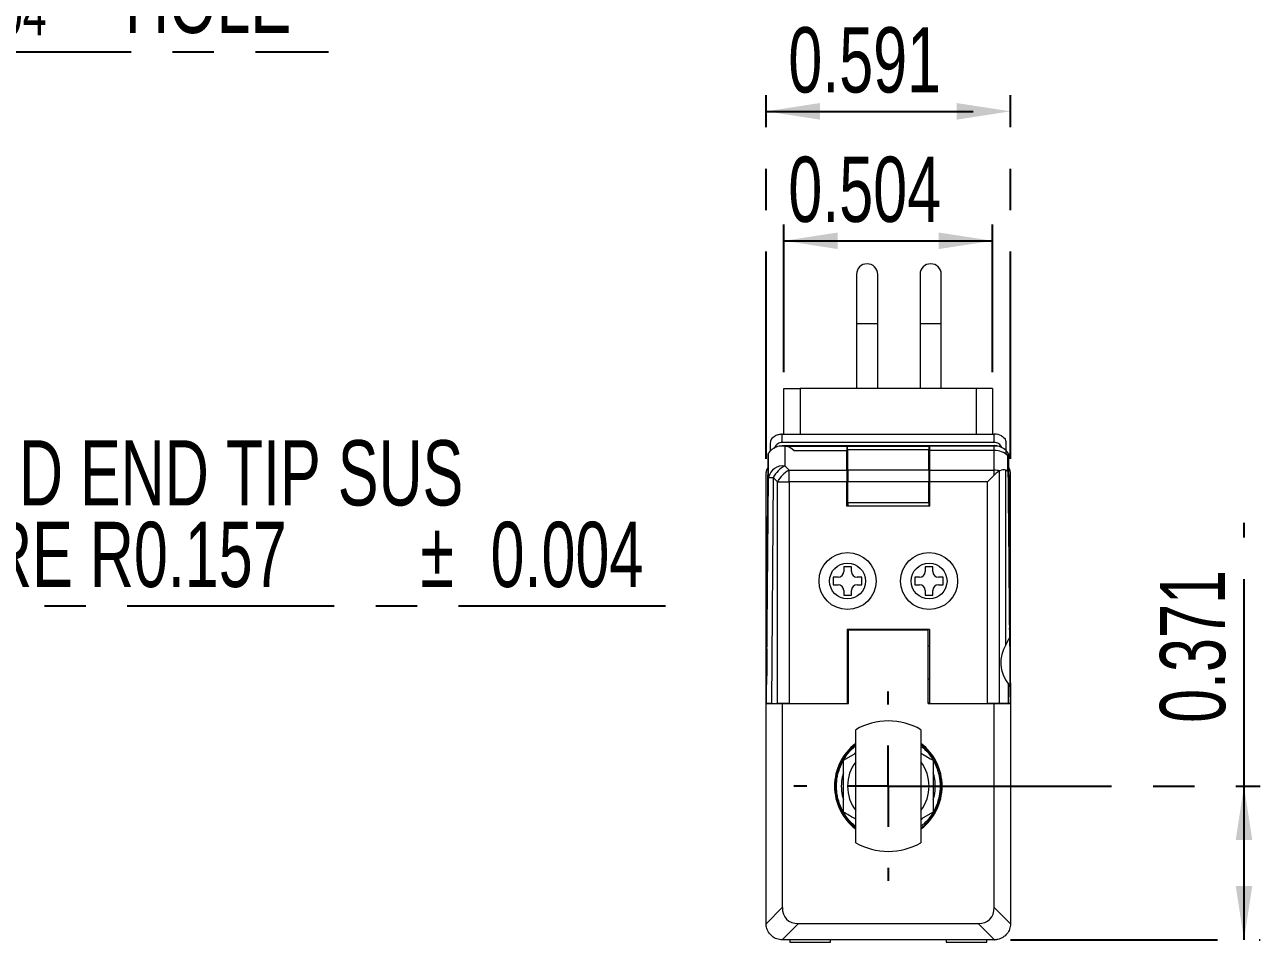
# Model space of a CAD drawing. Header units: inches. Extents: x 0.2 to 16.3, y 0.2 to 11.5.
# Drawn here: x 9.137 to 12.121, y 6.731 to 8.946 of the extents above; entities that cross this region are included whole.
import ezdxf

# ---------------------------------------------------------------- set-up
doc = ezdxf.new("R2010")
doc.units = ezdxf.units.IN
doc.header["$MEASUREMENT"] = 0
doc.linetypes.add('CENTERX2', pattern=[0.8, 0.5, -0.1, 0.1, -0.1])
doc.layers.add('CENTER_LINE', color=7, linetype='CENTERX2')
doc.styles.add('SLDTEXTSTYLE0', font='TXT', dxfattribs={"width": 0.7})
doc.dimstyles.new('SLDDIMSTYLE3', dxfattribs={"dimtxt": 0.15748, "dimasz": 0.13, "dimexe": 0, "dimexo": 0.0625, "dimgap": 0.03937, "dimtad": 1, "dimdec": 3, "dimrnd": 1e-09, "dimdsep": 46, "dimtxsty": 'SLDTEXTSTYLE0', "dimsah": 1, "dimcen": 0.09, "dimadec": 0, "dimazin": 2, "dimtfac": 1, "dimtdec": 3, "dimtofl": 0, "dimtmove": 0, "dimatfit": 3, "dimfxl": 1, "dimfrac": 2, "dimtolj": 1, "dimtzin": 12, "dimarcsym": 0})
doc.dimstyles.new('SLDDIMSTYLE5', dxfattribs={"dimtxt": 0.15748, "dimasz": 0.13, "dimexe": 0, "dimexo": 0.0625, "dimgap": 0.03937, "dimtad": 0, "dimtih": 1, "dimtoh": 1, "dimdec": 3, "dimrnd": 1e-09, "dimdsep": 46, "dimtxsty": 'SLDTEXTSTYLE0', "dimsah": 1, "dimcen": 0, "dimadec": 0, "dimazin": 2, "dimtol": 1, "dimtp": 0.004, "dimtm": 0.004, "dimtfac": 1, "dimtdec": 3, "dimtmove": 0, "dimatfit": 3, "dimfxl": 1, "dimfrac": 2, "dimtolj": 1, "dimarcsym": 0})
doc.dimstyles.new('SLDDIMSTYLE9', dxfattribs={"dimtxt": 0.15748, "dimasz": 0.13, "dimexe": 0, "dimexo": 0.0625, "dimgap": 0.03937, "dimtad": 0, "dimtih": 1, "dimtoh": 1, "dimdec": 3, "dimrnd": 1e-09, "dimzin": 12, "dimdsep": 46, "dimtxsty": 'SLDTEXTSTYLE0', "dimsah": 1, "dimcen": 0, "dimadec": 0, "dimazin": 3, "dimtfac": 1, "dimtdec": 3, "dimtofl": 0, "dimtmove": 0, "dimatfit": 3, "dimfxl": 1, "dimfrac": 2, "dimtolj": 1, "dimtzin": 12, "dimarcsym": 0})

# ---------------------------------------------------------------- blocks, each defined once
blk = doc.blocks.new('_D_12')
at = {"layer": 'CENTER_LINE'}
for p, q in [((7.4284, 7.1648), (8.0939, 8.8807)), ((8.0939, 8.8807), (9.8705, 8.8807)), ((7.3843, 7.051), (7.4284, 7.1648)), ((7.3843, 7.051), (7.2939, 6.8179))]:
    blk.add_line(p, q, dxfattribs=at)
for points in [[(7.4284, 7.1648), (7.4941, 7.2787), (7.4568, 7.2932)], [(7.3843, 7.051), (7.3186, 6.937), (7.3559, 6.9225)]]:
    blk.add_solid(points, dxfattribs=at)
at = {"layer": 'CENTER_LINE', "attachment_point": 1, "style": 'SLDTEXTSTYLE0'}
for s, insert, char_height in [('%%c', (8.1564, 9.0837), 0.15748), ('0.122', (8.3308, 9.0837), 0.15748), ('HOLE', (9.3789, 9.0837), 0.15748), ('±0.004', (8.8747, 9.0306), 0.11024)]:
    blk.add_mtext(s, dxfattribs=dict(at, insert=insert, char_height=char_height))
blk = doc.blocks.new('_D_13')
at = {"layer": 'CENTER_LINE'}
for p, q in [((10.9703, 8.1072), (10.9703, 8.464)), ((11.4742, 8.1072), (11.4742, 8.464)), ((10.9703, 8.4246), (11.4742, 8.4246))]:
    blk.add_line(p, q, dxfattribs=at)
for points in [[(10.9703, 8.4246), (11.1003, 8.4046), (11.1003, 8.4446)], [(11.4742, 8.4246), (11.3442, 8.4446), (11.3442, 8.4046)]]:
    blk.add_solid(points, dxfattribs=at)
at = {"layer": 'CENTER_LINE', "insert": (10.9808, 8.6276), "char_height": 0.15748, "attachment_point": 1, "style": 'SLDTEXTSTYLE0'}
blk.add_mtext('0.504', dxfattribs=at)
blk = doc.blocks.new('_D_14')
at = {"layer": 'CENTER_LINE'}
for p, q in [((10.927, 7.8985), (10.927, 8.7765)), ((11.5175, 7.8985), (11.5175, 8.7765)), ((10.927, 8.7371), (11.5175, 8.7371))]:
    blk.add_line(p, q, dxfattribs=at)
for points in [[(10.927, 8.7371), (11.057, 8.7171), (11.057, 8.7571)], [(11.5175, 8.7371), (11.3875, 8.7571), (11.3875, 8.7171)]]:
    blk.add_solid(points, dxfattribs=at)
at = {"layer": 'CENTER_LINE', "insert": (10.9808, 8.9401), "char_height": 0.15748, "attachment_point": 1, "style": 'SLDTEXTSTYLE0'}
blk.add_mtext('0.591', dxfattribs=at)
blk = doc.blocks.new('_D_15')
at = {"layer": 'CENTER_LINE'}
for p, q in [((12.0812, 7.1079), (12.0812, 7.7437)), ((11.2616, 7.1079), (12.1205, 7.1079)), ((12.0812, 6.737), (12.0812, 7.1079)), ((11.5175, 6.737), (12.1205, 6.737))]:
    blk.add_line(p, q, dxfattribs=at)
for points in [[(12.0812, 7.1079), (12.0612, 6.9779), (12.1012, 6.9779)], [(12.0812, 6.737), (12.1012, 6.867), (12.0612, 6.867)]]:
    blk.add_solid(points, dxfattribs=at)
at = {"layer": 'CENTER_LINE', "insert": (11.8782, 7.2607), "char_height": 0.15748, "attachment_point": 1, "rotation": 90, "style": 'SLDTEXTSTYLE0'}
blk.add_mtext('0.371', dxfattribs=at)
blk = doc.blocks.new('SW_CENTERMARKSYMBOL_2')
at = {"layer": 'CENTER_LINE', "color": 0}
for p, q in [((0, 0.1969), (0, 0.2283)), ((0, 0), (0, 0.0984)), ((-0.1969, 0), (-0.2283, 0)), ((0, 0), (-0.0984, 0)), ((0, 0), (0, -0.0984)), ((0, 0), (0.0984, 0)), ((0.1969, 0), (0.2283, 0)), ((0, -0.1969), (0, -0.2283))]:
    blk.add_line(p, q, dxfattribs=at)
blk = doc.blocks.new('_D_27')
at = {"layer": 'CENTER_LINE'}
for p, q in [((8.5085, 7.26), (8.5844, 7.5432)), ((8.5844, 7.5432), (10.7467, 7.5432)), ((8.4677, 7.1079), (8.5085, 7.26))]:
    blk.add_line(p, q, dxfattribs=at)
blk.add_solid([(8.5085, 7.26), (8.5614, 7.3804), (8.5228, 7.3907)], dxfattribs=at)
at = {"layer": 'CENTER_LINE', "char_height": 0.15748, "attachment_point": 1, "style": 'SLDTEXTSTYLE0'}
for s, insert in [('ROD END TIP SUS', (8.9018, 7.9431)), ('SPHERE R0.157', (8.6469, 7.7462)), ('0.004', (10.2618, 7.7462)), ('%%p', (10.0926, 7.7462))]:
    blk.add_mtext(s, dxfattribs=dict(at, insert=insert))

msp = doc.modelspace()

# ---------------------------------------------------------------- linework, layer by layer
at = {"color": 7, "linetype": 'Continuous', "lineweight": 18}
for p, q in [((11.1455, 8.3434), (11.1455, 8.2253)), ((11.1967, 8.2253), (11.1967, 8.3434)), ((11.299, 8.3434), (11.299, 8.2253)), ((11.3502, 8.2253), (11.3502, 8.3434)), ((11.1455, 8.2253), (11.1455, 8.0678)), ((11.1967, 8.0678), (11.1967, 8.2253)), ((11.299, 8.2253), (11.299, 8.0678)), ((11.3502, 8.0678), (11.3502, 8.2253)), ((10.9703, 7.9576), (10.9703, 8.0678)), ((11.4349, 8.0678), (11.0097, 8.0678)), ((11.4742, 8.0678), (11.4742, 7.9576)), ((10.9663, 7.9379), (10.9663, 7.9576)), ((10.9663, 7.9576), (11.4782, 7.9576)), ((11.4782, 7.9379), (10.9663, 7.9379)), ((11.4782, 7.9379), (11.4782, 7.9576)), ((10.927, 7.3079), (10.9322, 7.9103)), ((10.933, 7.8534), (10.933, 7.9116)), ((10.9458, 7.9239), (10.9479, 7.9254)), ((10.9663, 7.93), (11.4782, 7.93)), ((10.9663, 7.93), (11.1219, 7.93)), ((10.9724, 7.9295), (10.9724, 7.8809)), ((10.975, 7.929), (11.1219, 7.929)), ((11.1219, 7.9175), (10.9951, 7.9175)), ((11.1219, 7.929), (11.1219, 7.93)), ((11.1219, 7.929), (11.1219, 7.9175)), ((11.1219, 7.8707), (11.1219, 7.9175)), ((11.1238, 7.9081), (11.1219, 7.9081)), ((11.1247, 7.93), (11.1238, 7.9283)), ((11.1238, 7.9064), (11.1238, 7.9283)), ((11.1238, 7.9283), (11.124, 7.928)), ((11.3205, 7.928), (11.124, 7.928)), ((11.1246, 7.8707), (11.1242, 7.9199)), ((11.3204, 7.9199), (11.1242, 7.9199)), ((11.1247, 7.93), (11.3198, 7.93)), ((11.3198, 7.93), (11.3207, 7.9283)), ((11.3199, 7.8707), (11.3204, 7.9199)), ((11.3207, 7.9283), (11.3205, 7.928)), ((11.3207, 7.9283), (11.3207, 7.9064)), ((11.3207, 7.9081), (11.3226, 7.9081)), ((11.3226, 7.93), (11.4782, 7.93)), ((11.3226, 7.929), (11.3226, 7.93)), ((11.4782, 7.929), (11.3226, 7.929)), ((11.3226, 7.9185), (11.3226, 7.929)), ((11.4782, 7.9185), (11.3226, 7.9185)), ((11.3226, 7.8707), (11.3226, 7.9185)), ((11.4782, 7.9185), (11.4782, 7.929)), ((11.4782, 7.8707), (11.4782, 7.9185)), ((11.507, 7.9084), (11.5069, 7.9175)), ((11.5123, 7.9103), (11.5175, 7.3079)), ((10.9724, 7.8809), (10.9827, 7.8707)), ((11.1238, 7.9064), (11.1219, 7.9064)), ((11.1238, 7.8352), (11.1238, 7.9064)), ((11.3207, 7.8352), (11.3207, 7.9064)), ((11.3207, 7.9064), (11.3226, 7.9064)), ((11.5112, 7.868), (11.5112, 7.9057)), ((10.927, 7.3079), (10.927, 7.8591)), ((10.9282, 7.3079), (10.933, 7.8534)), ((10.9446, 7.8531), (10.9398, 7.3079)), ((10.9548, 7.8428), (10.9446, 7.8531)), ((10.9827, 7.8428), (10.9827, 7.8707)), ((10.9827, 7.8707), (11.1219, 7.8707)), ((11.1219, 7.8707), (11.1219, 7.8428)), ((11.3199, 7.8707), (11.1246, 7.8707)), ((11.3226, 7.8707), (11.4782, 7.8707)), ((11.3226, 7.8428), (11.3226, 7.8707)), ((11.4619, 7.8428), (11.4782, 7.8591)), ((11.4782, 7.8591), (11.4782, 7.8707)), ((11.4897, 7.8682), (11.4897, 7.3079)), ((11.506, 7.4494), (11.506, 7.8707)), ((11.5175, 7.3079), (11.5175, 7.8591)), ((10.9548, 7.8428), (10.9827, 7.8428)), ((10.9548, 7.3079), (10.9548, 7.8428)), ((11.1219, 7.8428), (10.9827, 7.8428)), ((10.9827, 7.8428), (10.9827, 7.3079)), ((11.1219, 7.7843), (11.1219, 7.8428)), ((11.1238, 7.8352), (11.1219, 7.8352)), ((11.124, 7.8119), (11.1238, 7.8352)), ((11.3198, 7.8428), (11.1247, 7.8428)), ((11.1247, 7.7922), (11.1247, 7.8428)), ((11.3198, 7.7922), (11.3198, 7.8428)), ((11.3205, 7.8119), (11.3207, 7.8352)), ((11.3207, 7.8352), (11.3226, 7.8352)), ((11.4619, 7.8428), (11.3226, 7.8428)), ((11.3226, 7.7843), (11.3226, 7.8428)), ((11.4619, 7.3079), (11.4619, 7.8428)), ((11.1242, 7.8119), (11.1219, 7.8119)), ((11.1242, 7.7922), (11.1219, 7.7922)), ((11.124, 7.7922), (11.124, 7.7843)), ((11.1242, 7.7922), (11.1242, 7.8119)), ((11.1243, 7.7922), (11.1243, 7.7843)), ((11.1247, 7.7922), (11.1243, 7.7922)), ((11.3198, 7.7922), (11.1247, 7.7922)), ((11.3198, 7.7922), (11.3202, 7.7922)), ((11.3202, 7.7922), (11.3202, 7.7843)), ((11.3203, 7.7922), (11.3203, 7.8119)), ((11.3203, 7.8119), (11.3226, 7.8119)), ((11.3203, 7.7922), (11.3226, 7.7922)), ((11.3205, 7.7922), (11.3205, 7.7843)), ((11.3226, 7.7843), (11.1219, 7.7843)), ((11.1009, 7.6124), (11.0894, 7.6124)), ((11.0894, 7.6124), (11.0894, 7.594)), ((11.1146, 7.6377), (11.1146, 7.6262)), ((11.133, 7.6377), (11.1146, 7.6377)), ((11.133, 7.6262), (11.133, 7.6377)), ((11.1583, 7.6124), (11.1468, 7.6124)), ((11.1583, 7.594), (11.1583, 7.6124)), ((11.2862, 7.6124), (11.2862, 7.594)), ((11.2977, 7.6124), (11.2862, 7.6124)), ((11.3115, 7.6377), (11.3115, 7.6262)), ((11.3299, 7.6377), (11.3115, 7.6377)), ((11.3299, 7.6262), (11.3299, 7.6377)), ((11.3551, 7.6124), (11.3436, 7.6124)), ((11.3551, 7.594), (11.3551, 7.6124)), ((11.0894, 7.594), (11.1009, 7.594)), ((11.1146, 7.5803), (11.1146, 7.5688)), ((11.133, 7.5688), (11.133, 7.5803)), ((11.1468, 7.594), (11.1583, 7.594)), ((11.2862, 7.594), (11.2977, 7.594)), ((11.3115, 7.5803), (11.3115, 7.5688)), ((11.3299, 7.5688), (11.3299, 7.5803)), ((11.3436, 7.594), (11.3551, 7.594)), ((11.1146, 7.5688), (11.133, 7.5688)), ((11.3115, 7.5688), (11.3299, 7.5688)), ((11.3217, 7.4861), (11.1228, 7.4861)), ((11.1228, 7.4861), (11.1228, 7.3079)), ((11.1258, 7.3079), (11.1258, 7.485)), ((11.1258, 7.485), (11.3187, 7.485)), ((11.1811, 7.4861), (11.18, 7.485)), ((11.2255, 7.485), (11.2244, 7.4861)), ((11.3187, 7.3079), (11.3187, 7.485)), ((11.3217, 7.4861), (11.3217, 7.3079)), ((11.1258, 7.4457), (11.1228, 7.4457)), ((11.3217, 7.4457), (11.3187, 7.4457)), ((11.1228, 7.367), (11.1258, 7.367)), ((11.3187, 7.367), (11.3217, 7.367)), ((11.5127, 7.3079), (11.5123, 7.3544)), ((11.5159, 7.3455), (11.5162, 7.3079)), ((11.1258, 7.3249), (11.1228, 7.3265)), ((10.927, 6.7764), (10.927, 7.3079)), ((10.927, 7.3079), (10.9663, 7.3079)), ((10.9282, 7.3079), (10.927, 7.3079)), ((10.9272, 7.3079), (10.9272, 7.3079)), ((10.9277, 7.3079), (10.9277, 7.3079)), ((10.9398, 7.3079), (10.9282, 7.3079)), ((10.9394, 7.3079), (10.9394, 7.3079)), ((10.9398, 7.3079), (10.9548, 7.3079)), ((10.9545, 7.3079), (10.9545, 7.3079)), ((10.9827, 7.3079), (10.9548, 7.3079)), ((10.9565, 7.3079), (10.9565, 7.3079)), ((10.9663, 7.3079), (10.9663, 6.8153)), ((10.9663, 7.3079), (11.1258, 7.3079)), ((10.9827, 7.3079), (11.1228, 7.3079)), ((10.988, 7.3079), (10.988, 7.3079)), ((11.3217, 7.3092), (11.3176, 7.3079)), ((11.3187, 7.3079), (11.4782, 7.3079)), ((11.3217, 7.3079), (11.4619, 7.3079)), ((11.4897, 7.3079), (11.4619, 7.3079)), ((11.4782, 6.8153), (11.4782, 7.3079)), ((11.4782, 7.3079), (11.5175, 7.3079)), ((11.4821, 7.3079), (11.4821, 7.3079)), ((11.5127, 7.3079), (11.4897, 7.3079)), ((11.5018, 7.3079), (11.5018, 7.3079)), ((11.5051, 7.3079), (11.5051, 7.3079)), ((11.5162, 7.3079), (11.5127, 7.3079)), ((11.5175, 7.3079), (11.5162, 7.3079)), ((11.5168, 7.3079), (11.5168, 7.3079)), ((11.5172, 7.3079), (11.5172, 7.3079)), ((11.5175, 7.3079), (11.5175, 6.7764)), ((11.1435, 6.9715), (11.1435, 7.2442)), ((11.301, 7.2442), (11.301, 7.1079)), ((11.1318, 7.1983), (11.1435, 7.208)), ((11.3127, 7.1983), (11.301, 7.2083)), ((11.114, 7.1704), (11.1435, 7.1874)), ((11.301, 7.1079), (11.301, 6.9715)), ((11.3305, 7.0453), (11.301, 7.0283)), ((10.927, 6.776), (10.9663, 6.8153)), ((11.4782, 6.8153), (11.5175, 6.776)), ((11.0053, 6.7764), (10.966, 6.737)), ((11.0053, 6.7764), (11.4392, 6.7764)), ((11.4786, 6.737), (11.4392, 6.7764)), ((11.4782, 6.737), (10.9663, 6.737)), ((10.9841, 6.737), (10.9841, 6.7311)), ((10.9841, 6.7311), (11.0333, 6.7311)), ((11.0333, 6.7311), (11.0825, 6.7311)), ((11.0825, 6.7311), (11.0825, 6.737)), ((11.362, 6.737), (11.362, 6.7311)), ((11.362, 6.7311), (11.4112, 6.7311)), ((11.4112, 6.7311), (11.4604, 6.7311)), ((11.4604, 6.7311), (11.4604, 6.737))]:
    msp.add_line(p, q, dxfattribs=at)
at = {"color": 8, "linetype": 'Continuous', "lineweight": 18}
for p, q in [((11.1455, 8.2253), (11.1967, 8.2253)), ((11.299, 8.2253), (11.3502, 8.2253)), ((11.0097, 8.0678), (11.0097, 7.9576)), ((11.4349, 7.9576), (11.4349, 8.0678))]:
    msp.add_line(p, q, dxfattribs=at)
at = {"color": 7, "linetype": 'Continuous', "lineweight": 18}
for centre, radius in [((11.1238, 7.6032), 0.0689), ((11.3207, 7.6032), 0.0689), ((11.1238, 7.6032), 0.0433), ((11.3207, 7.6032), 0.0433)]:
    msp.add_circle(centre, radius, dxfattribs=at)
for centre, radius, start, end in [((11.1711, 8.3434), 0.0256, 0, 180), ((11.3246, 8.3434), 0.0256, 0, 180), ((11.4782, 7.9182), 0.0394, 63.6986, 90), ((10.9663, 7.8906), 0.0394, 147.8199, 150.0528), ((10.9663, 7.8906), 0.0394, 43.0427, 81.1675), ((11.4782, 7.8906), 0.0394, 82.4835, 90), ((11.4782, 7.8906), 0.0394, 77.3403, 90), ((11.4798, 7.8734), 0.0451, 45.8236, 92.0725), ((11.4782, 7.8906), 0.0394, 32.6672, 77.3403), ((11.4782, 7.8906), 0.0394, 29.9472, 32.6672), ((10.9676, 7.8459), 0.0353, 82.1272, 167.7363), ((11.002, 7.8235), 0.0647, 117.2738, 152.7262), ((11.4782, 7.8591), 0.0394, 0, 29.123), ((10.9448, 8.0552), 0.2021, 266.658, 269.9281), ((11.0123, 7.8132), 0.0647, 117.2738, 152.7262), ((11.4782, 7.8164), 0.0543, 76.0861, 90.0792), ((11.4989, 7.8539), 0.0169, 116.6059, 122.8064), ((11.1009, 7.6262), 0.0138, 270, 0), ((11.1468, 7.6262), 0.0138, 180, 270), ((11.2977, 7.6262), 0.0138, 270, 0), ((11.3436, 7.6262), 0.0138, 180, 270), ((11.1009, 7.5803), 0.0138, 0, 90), ((11.1468, 7.5803), 0.0138, 90, 180), ((11.2977, 7.5803), 0.0138, 0, 90), ((11.3436, 7.5803), 0.0138, 90, 180), ((11.5766, 7.4064), 0.0827, 148.6229, 218.9833), ((11.2223, 7.1079), 0.1575, 60, 120), ((11.2223, 7.1079), 0.1299, 127.3052, 232.6948), ((11.2223, 7.1079), 0.1299, 307.3052, 52.6948), ((11.2223, 7.1079), 0.0984, 143.1301, 180), ((11.2223, 7.1079), 0.0984, 323.1301, 36.8699), ((11.2223, 7.1079), 0.0984, 180, 216.8699), ((11.2223, 7.1079), 0.1575, 240, 270), ((11.2223, 7.1079), 0.1575, 270, 300), ((10.9663, 6.7764), 0.0394, 180, 180.573), ((11.4782, 6.7764), 0.0394, 359.427, 0), ((10.9663, 6.7764), 0.0394, 269.427, 270), ((11.4782, 6.7764), 0.0394, 270, 270.573)]:
    msp.add_arc(centre, radius, start, end, dxfattribs=at)
for centre, major_axis, ratio, start_param, end_param in [((11.4782, 7.8035), (0.0278, 0.0672), 0.414214, 0, 0.445561), ((11.4782, 7.8591), (0.0394, 0), 0.414214, 0.573826, 0.785398), ((11.4782, 11.6781), (-0.0394, 4.5115), 0.000076, 2.576493, 2.77517), ((11.5158, 7.4064), (-0.0007, 0.0827), 0.008727, 2.398373, 7.046704), ((11.0443, 6.8543), (-0.0675, -0.0675), 0.57735, 5.759587, 6.806784), ((11.4002, 6.8543), (0.0675, -0.0675), 0.57735, 5.759587, 6.806784)]:
    msp.add_ellipse(centre, major_axis=major_axis, ratio=ratio, start_param=start_param, end_param=end_param, dxfattribs=at)
msp.add_ellipse((10.9287, 7.4064), major_axis=(0.0003, 0.0335), ratio=0.008727, dxfattribs=at)
for points in [[(10.9703, 8.0678), (10.9709, 8.0678), (10.9721, 8.0678), (10.9812, 8.0678), (10.9942, 8.0678), (11.0045, 8.0678), (11.0097, 8.0678)], [(11.4742, 8.0678), (11.4736, 8.0678), (11.4724, 8.0678), (11.4633, 8.0678), (11.4503, 8.0678), (11.44, 8.0678), (11.4349, 8.0678)], [(11.104, 7.0589), (11.1012, 7.0668), (11.0956, 7.0826), (11.0947, 7.0994), (11.0943, 7.1078)]]:
    msp.add_open_spline(points, degree=3, dxfattribs=at)
for points, knots in [([(10.9379, 7.9362), (10.9381, 7.938), (10.9384, 7.9415), (10.9408, 7.9465), (10.9443, 7.9507), (10.9474, 7.9526), (10.9489, 7.9535)], [0, 0, 0, 0, 0.268398, 0.522178, 0.764747, 1, 1, 1, 1]), ([(10.9663, 7.9379), (10.9644, 7.9377), (10.9605, 7.9374), (10.9551, 7.9347), (10.9507, 7.9307), (10.9489, 7.9272), (10.948, 7.9254)], [0, 0, 0, 0, 0.249883, 0.499844, 0.749883, 1, 1, 1, 1]), ([(10.9663, 7.9576), (10.9633, 7.9574), (10.9573, 7.957), (10.9517, 7.9547), (10.9489, 7.9535)], [0, 0, 0, 0, 0.500008, 1, 1, 1, 1]), ([(11.4965, 7.9254), (11.4956, 7.9272), (11.4938, 7.9307), (11.4894, 7.9347), (11.484, 7.9374), (11.4801, 7.9377), (11.4782, 7.9379)], [0, 0, 0, 0, 0.250117, 0.500156, 0.750117, 1, 1, 1, 1]), ([(11.4956, 7.9535), (11.4973, 7.9524), (11.5008, 7.9503), (11.5044, 7.9453), (11.5063, 7.9405), (11.5065, 7.9374), (11.5066, 7.9362)], [0, 0, 0, 0, 0.270501, 0.54064, 0.820446, 1, 1, 1, 1]), ([(10.933, 7.9116), (10.9332, 7.9118), (10.9335, 7.9124), (10.9367, 7.9169), (10.943, 7.9228), (10.9525, 7.9281), (10.963, 7.9304), (10.9698, 7.9298), (10.9724, 7.9295)], [0, 0, 0, 0, 0.154072, 0.309207, 0.488335, 0.671502, 0.878231, 1, 1, 1, 1]), ([(10.9376, 7.9182), (10.9377, 7.9212), (10.9378, 7.9275), (10.9379, 7.9332), (10.9379, 7.9362)], [0, 0, 0, 0, 0.479315, 1, 1, 1, 1]), ([(11.1242, 7.9199), (11.1241, 7.9224), (11.1241, 7.927), (11.124, 7.9277), (11.124, 7.928)], [0, 0, 0, 0, 0.557681, 1, 1, 1, 1]), ([(11.3205, 7.928), (11.3205, 7.9275), (11.3204, 7.9266), (11.3204, 7.9219), (11.3204, 7.9199)], [0, 0, 0, 0, 0.557682, 1, 1, 1, 1]), ([(11.4868, 7.929), (11.4867, 7.929), (11.4866, 7.929), (11.4852, 7.929), (11.4831, 7.929), (11.4806, 7.929), (11.4789, 7.929), (11.4782, 7.929)], [0, 0, 0, 0, 0.209529, 0.419059, 0.628588, 0.838117, 1, 1, 1, 1]), ([(11.5069, 7.9182), (11.5068, 7.921), (11.5067, 7.9273), (11.5066, 7.933), (11.5066, 7.9362)], [0, 0, 0, 0, 0.4520547, 1, 1, 1, 1]), ([(11.5113, 7.9119), (11.5113, 7.9118), (11.5113, 7.9117), (11.5112, 7.9102), (11.5112, 7.908), (11.5112, 7.906), (11.5112, 7.9057)], [0, 0, 0, 0, 0.238751, 0.502449, 0.923769, 1, 1, 1, 1]), ([(10.927, 7.8591), (10.9272, 7.8626), (10.9276, 7.8692), (10.9306, 7.8752), (10.932, 7.8781)], [0, 0, 0, 0, 0.522752, 1, 1, 1, 1]), ([(11.1246, 7.8707), (11.1246, 7.8661), (11.1247, 7.8579), (11.1247, 7.8474), (11.1247, 7.8428)], [0, 0, 0, 0, 0.557568, 1, 1, 1, 1]), ([(11.3199, 7.8707), (11.3199, 7.8661), (11.3198, 7.8579), (11.3198, 7.8474), (11.3198, 7.8428)], [0, 0, 0, 0, 0.557568, 1, 1, 1, 1]), ([(11.4897, 7.8682), (11.4867, 7.8662), (11.4829, 7.8636), (11.4791, 7.86), (11.4782, 7.8591)], [0, 0, 0, 0, 0.765617, 1, 1, 1, 1]), ([(11.506, 7.4494), (11.5088, 7.4543), (11.5122, 7.4601), (11.5144, 7.4652), (11.5148, 7.4661)], [0, 0, 0, 0, 0.837006, 1, 1, 1, 1]), ([(11.5123, 7.3544), (11.5135, 7.3526), (11.5154, 7.3497), (11.5157, 7.3467), (11.5159, 7.3455)], [0, 0, 0, 0, 0.582995, 1, 1, 1, 1]), ([(11.1318, 7.1983), (11.1273, 7.1934), (11.1179, 7.1832), (11.1054, 7.1619), (11.0961, 7.1361), (11.0949, 7.1177), (11.0943, 7.1079)], [0, 0, 0, 0, 0.213785, 0.44234, 0.70087, 1, 1, 1, 1]), ([(11.1435, 7.0112), (11.1402, 7.0138), (11.1303, 7.0214), (11.1175, 7.0379), (11.1058, 7.0596), (11.0986, 7.0833), (11.0962, 7.1079), (11.0986, 7.1324), (11.1058, 7.1561), (11.1175, 7.1778), (11.1303, 7.1943), (11.1402, 7.2019), (11.1435, 7.2045)], [0, 0, 0, 0, 0.057363, 0.167999, 0.278687, 0.389361, 0.500023, 0.610691, 0.721362, 0.832019, 0.942661, 1, 1, 1, 1]), ([(11.301, 7.2045), (11.3044, 7.2019), (11.3142, 7.1943), (11.327, 7.1778), (11.3388, 7.1561), (11.3459, 7.1324), (11.3483, 7.1079), (11.3459, 7.0833), (11.3387, 7.0596), (11.3269, 7.0379), (11.3142, 7.0214), (11.3044, 7.0138), (11.301, 7.0112)], [0, 0, 0, 0, 0.057331, 0.1680267, 0.2787183, 0.3893869, 0.5000413, 0.6107133, 0.7214048, 0.8320582, 0.9426261, 1, 1, 1, 1]), ([(11.3127, 7.1983), (11.3183, 7.1921), (11.3295, 7.1796), (11.3411, 7.1571), (11.3488, 7.133), (11.3497, 7.1162), (11.3502, 7.1079)], [0, 0, 0, 0, 0.24998, 0.499986, 0.749993, 1, 1, 1, 1]), ([(11.114, 7.0453), (11.114, 7.0506), (11.114, 7.0738), (11.114, 7.1157), (11.114, 7.1521), (11.114, 7.1704)], [0, 0, 0, 0, 0.1269715, 0.560077, 1, 1, 1, 1]), ([(11.1435, 7.1893), (11.143, 7.1889), (11.1415, 7.1877), (11.1404, 7.1862), (11.1396, 7.1852)], [0, 0, 0, 0, 0.351875, 1, 1, 1, 1]), ([(11.301, 7.1874), (11.3017, 7.187), (11.3116, 7.1813), (11.3215, 7.1756), (11.3305, 7.1704)], [0, 0, 0, 0, 0.076233, 1, 1, 1, 1]), ([(11.3305, 7.1704), (11.3305, 7.1523), (11.3305, 7.116), (11.3305, 7.0741), (11.3305, 7.0506), (11.3305, 7.0453)], [0, 0, 0, 0, 0.4333142, 0.8730283, 1, 1, 1, 1]), ([(11.0943, 7.1079), (11.0944, 7.1163), (11.0945, 7.1257), (11.0973, 7.1345), (11.0975, 7.1354)], [0, 0, 0, 0, 0.902588, 1, 1, 1, 1]), ([(11.114, 7.1399), (11.1129, 7.1366), (11.1094, 7.1262), (11.1084, 7.1078), (11.1094, 7.0894), (11.1129, 7.0791), (11.114, 7.0758)], [0, 0, 0, 0, 0.158882, 0.500954, 0.841396, 1, 1, 1, 1]), ([(11.3305, 7.0759), (11.3316, 7.0792), (11.3351, 7.0895), (11.3361, 7.1079), (11.3351, 7.1263), (11.3316, 7.1367), (11.3305, 7.14)], [0, 0, 0, 0, 0.157843, 0.500145, 0.840814, 1, 1, 1, 1]), ([(11.301, 7.0073), (11.3018, 7.0079), (11.3098, 7.0132), (11.3225, 7.0274), (11.3377, 7.0503), (11.3481, 7.0778), (11.3495, 7.0977), (11.3502, 7.1079)], [0, 0, 0, 0, 0.025222, 0.247582, 0.484147, 0.734994, 1, 1, 1, 1]), ([(11.3502, 7.1079), (11.3501, 7.0994), (11.35, 7.0898), (11.3471, 7.0808), (11.3468, 7.0798)], [0, 0, 0, 0, 0.8843083, 1, 1, 1, 1]), ([(11.1435, 7.0074), (11.1411, 7.0093), (11.1336, 7.0148), (11.1231, 7.0265), (11.112, 7.0418), (11.1067, 7.0532), (11.104, 7.0589)], [0, 0, 0, 0, 0.138997, 0.425998, 0.712999, 1, 1, 1, 1]), ([(11.1435, 7.0283), (11.1428, 7.0287), (11.1329, 7.0344), (11.1231, 7.0401), (11.114, 7.0453)], [0, 0, 0, 0, 0.076233, 1, 1, 1, 1]), ([(11.301, 7.0264), (11.3015, 7.0268), (11.303, 7.028), (11.3041, 7.0295), (11.3049, 7.0305)], [0, 0, 0, 0, 0.352345, 1, 1, 1, 1]), ([(10.966, 6.737), (10.9615, 6.7375), (10.9527, 6.7384), (10.941, 6.7453), (10.9323, 6.7553), (10.9277, 6.7661), (10.9272, 6.7732), (10.927, 6.776)], [0, 0, 0, 0, 0.2167717, 0.4334534, 0.649886, 0.8645239, 1, 1, 1, 1]), ([(11.5175, 6.776), (11.5171, 6.7716), (11.5161, 6.7627), (11.5092, 6.7511), (11.4992, 6.7423), (11.4884, 6.7377), (11.4813, 6.7372), (11.4786, 6.737)], [0, 0, 0, 0, 0.216772, 0.433453, 0.649886, 0.864524, 1, 1, 1, 1])]:
    msp.add_open_spline(points, degree=3, knots=knots, dxfattribs=at)

# ---------------------------------------------------------------- block references
at = {"layer": 'CENTER_LINE'}
msp.add_blockref('SW_CENTERMARKSYMBOL_2', (11.2223, 7.1079), dxfattribs=at)

# ---------------------------------------------------------------- dimensions: what is measured, and where the dimension line sits
dim = msp.add_diameter_dim_2p(p1=(7.4284, 7.1648), p2=(7.3843, 7.051), text='<> HOLE', dimstyle='SLDDIMSTYLE5', dxfattribs=at)
dim.commit()
dim.dimension.update_dxf_attribs({"geometry": '_D_12', "text_midpoint": (9.0135, 8.9921), "dimtype": 163})
for base, p1, p2, picture, middle in [((11.51753, 8.73713), (10.92698, 7.85913), (11.51753, 7.85913), '_D_14', (11.22225, 8.73713)), ((11.4742, 8.4246), (10.9703, 8.0678), (11.4742, 8.0678), '_D_13', (11.2223, 8.4246))]:
    dim = msp.add_linear_dim(base=base, p1=p1, p2=p2, dimstyle='SLDDIMSTYLE3', dxfattribs=at)
    dim.commit()
    dim.dimension.update_dxf_attribs({"geometry": picture, "text_midpoint": middle, "dimtype": 160})
dim = msp.add_radius_dim(center=(8.4677, 7.1079), mpoint=(8.5085, 7.26), text='ROD END TIP SUS\\PSPHERE R0.157 %%p 0.004', dimstyle='SLDDIMSTYLE9', dxfattribs=at)
dim.commit()
dim.dimension.update_dxf_attribs({"geometry": '_D_27', "text_midpoint": (9.6968, 7.7334), "dimtype": 164})
dim = msp.add_linear_dim(base=(12.0812, 7.1079), p1=(11.4782, 6.737), p2=(11.2223, 7.1079), angle=90, dimstyle='SLDDIMSTYLE3', dxfattribs=at)
dim.commit()
dim.dimension.update_dxf_attribs({"geometry": '_D_15', "text_midpoint": (12.0812, 7.5022), "dimtype": 160})

doc.saveas('drawing.dxf')
